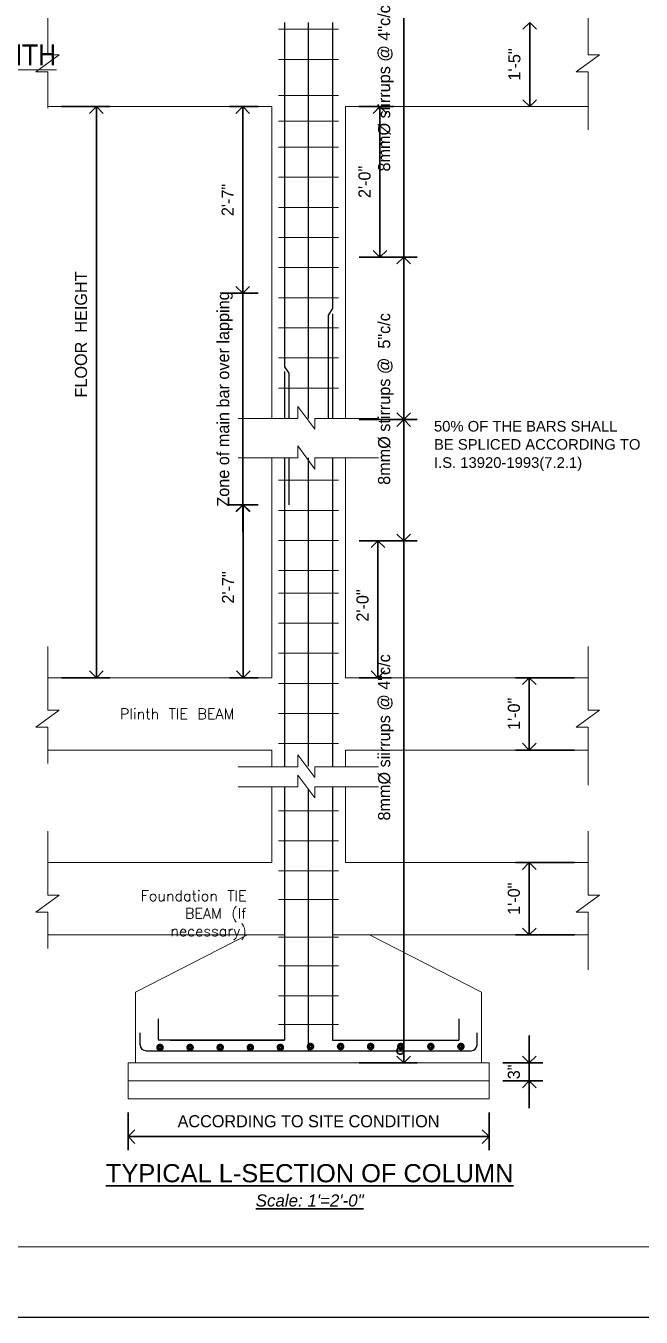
# Model space of a CAD drawing. Header units: inches. Extents: x 149715 to 156550, y -16726 to -14386.
# Drawn here: x 155652 to 156058, y -16634 to -15781 of the extents above; entities that cross this region are included whole.
import ezdxf

# ---------------------------------------------------------------- set-up
doc = ezdxf.new("R2010")
doc.units = ezdxf.units.IN
doc.header["$LTSCALE"] = 0.5
doc.header["$MEASUREMENT"] = 0
doc.header["$PDMODE"] = 66
doc.linetypes.add('HIDDEN', pattern=[0.375, 0.25, -0.125])
for name, color, linetype, lineweight in [('colfill', 21, 'Continuous', 0), ('DIM', 4, 'Continuous', 5), ('ELE1', 3, 'Continuous', 9), ('hatch', 9, 'Continuous', 5), ('STIRRUPS', 14, 'Continuous', 18), ('TEXT', 220, 'Continuous', 9), ('texts', 152, 'Continuous', 35), ('TRENCH', 1, 'Continuous', 35), ('wall', 1, 'Continuous', 40)]:
    doc.layers.add(name, color=color, linetype=linetype, lineweight=lineweight)
doc.layers.add('OUTLINE', color=116, linetype='Continuous')
doc.layers.add('REBARS', color=5, linetype='Continuous')
doc.styles.add('Capt 1', font='arial.ttf', dxfattribs={"height": 12})
doc.styles.add('Labels', font='arial.ttf', dxfattribs={"height": 8})
doc.styles.add('PRABIN', font='BKANT.TTF', dxfattribs={"height": 8})
doc.styles.add('S2', font='txt.shx', dxfattribs={"height": 3})
doc.styles.add('TAHOMA', font='tahoma.ttf', dxfattribs={"height": 9})
doc.styles.add('Text', font='GOTHIC.TTF', dxfattribs={"height": 6})
doc.styles.add('times new roman', font='times.ttf', dxfattribs={"height": 9})
doc.dimstyles.new('ARROW', dxfattribs={"dimscale": 96, "dimtxt": 9, "dimasz": 0.125, "dimexe": 0.078125, "dimexo": 0.09375, "dimgap": 0.03125, "dimtad": 1, "dimdec": 0, "dimzin": 3, "dimdsep": 46, "dimlunit": 4, "dimtxsty": 'TAHOMA', "dimcen": 0.09375, "dimclrd": 256, "dimclre": 256, "dimclrt": 256, "dimadec": 0, "dimazin": 0, "dimtfac": 1, "dimtdec": 0, "dimtmove": 0, "dimatfit": 3, "dimfxl": 1, "dimfrac": 2, "dimtolj": 1, "dimtzin": 0, "dimarcsym": 0})
doc.dimstyles.new("Copy of S-2'", dxfattribs={"dimscale": 96, "dimtxt": 9, "dimasz": 0.09375, "dimexe": 0.09375, "dimexo": 0.09375, "dimgap": 0.0625, "dimtad": 1, "dimdec": 0, "dimlfac": 0.25, "dimzin": 3, "dimdsep": 46, "dimlunit": 3, "dimtxsty": 'PRABIN', "dimblk": 'OPEN90', "dimcen": 0.09375, "dimdle": 0.09375, "dimclrd": 256, "dimclre": 34, "dimclrt": 256, "dimadec": 0, "dimazin": 1, "dimtfac": 1, "dimtdec": 0, "dimtix": 1, "dimtmove": 0, "dimatfit": 3, "dimldrblk": 'DOTSMALL', "dimfxl": 1, "dimtolj": 1, "dimtzin": 1, "dimarcsym": 0})
doc.dimstyles.new("gan2'", dxfattribs={"dimscale": 96, "dimtxt": 0.09375, "dimasz": 0.012, "dimexe": 0.09375, "dimexo": 0.15625, "dimgap": 0.03, "dimtad": 1, "dimdec": 1, "dimlfac": 0.25, "dimzin": 3, "dimdsep": 46, "dimlunit": 4, "dimtxsty": 'times new roman', "dimblk": 'gg', "dimcen": 0.09375, "dimdle": 0.09375, "dimse1": 1, "dimse2": 1, "dimclre": 34, "dimadec": 0, "dimazin": 0, "dimtfac": 1, "dimtdec": 1, "dimtix": 1, "dimtmove": 0, "dimatfit": 3, "dimfxl": 1, "dimfrac": 2, "dimtolj": 1, "dimtzin": 1, "dimarcsym": 0})

# ---------------------------------------------------------------- blocks, each defined once
blk = doc.blocks.new('_Open90')
at = {"color": 0, "linetype": 'ByBlock', "lineweight": -2}
for p, q in [((0, 0), (-1, 0)), ((-0.5, 0.5), (0, 0)), ((0, 0), (-0.5, -0.5))]:
    blk.add_line(p, q, dxfattribs=at)
blk = doc.blocks.new('*D412')
at = {"layer": 'Defpoints', "color": 0, "transparency": 16777216}
for p in [(98328.79, -11583.06), (98567.25, -11583.06), (98328.79, -11607.94)]:
    blk.add_point(p, dxfattribs=at)
at = {"layer": 'DIM', "color": 34, "lineweight": -2, "transparency": 16777216}
for p, q in [((98328.79, -11592.06), (98328.79, -11616.94)), ((98567.25, -11592.06), (98567.25, -11616.94))]:
    blk.add_line(p, q, dxfattribs=at)
at = {"layer": 'DIM', "lineweight": -2, "transparency": 16777216}
blk.add_line((98558.25, -11607.94), (98337.79, -11607.94), dxfattribs=at)
at = {"layer": 'DIM', "lineweight": -2, "transparency": 16777216, "xscale": 9, "yscale": 9, "zscale": 9, "rotation": 180}
blk.add_blockref('_Open90', (98328.79, -11607.94), dxfattribs=at)
at = {"layer": 'DIM', "lineweight": -2, "transparency": 16777216, "xscale": 9, "yscale": 9, "zscale": 9}
blk.add_blockref('_Open90', (98567.25, -11607.94), dxfattribs=at)
at = {"layer": 'DIM', "transparency": 16777216, "insert": (98448.02, -11597.82), "char_height": 8, "attachment_point": 5, "style": 'PRABIN'}
blk.add_mtext('\\A1;ACCORDING TO SITE CONDITION', dxfattribs=at)
blk = doc.blocks.new('_DOTSMALL')
at = {"color": 0, "linetype": 'ByBlock', "const_width": 0.5}
blk.add_lwpolyline([(-0.0625, 0, 1), (0.0625, 0, 1)], format="xyb", close=True, dxfattribs=at)
blk = doc.blocks.new('*D413')
at = {"layer": 'Defpoints', "color": 0, "ltscale": 0.1, "transparency": 16777216}
for p in [(98632.63, -11305.04), (98593.74, -11352.74), (98632.63, -11352.74)]:
    blk.add_point(p, dxfattribs=at)
at = {"layer": 'OUTLINE', "color": 34, "lineweight": -2, "ltscale": 0.1, "transparency": 16777216}
for p, q in [((98623.63, -11305.04), (98584.74, -11305.04)), ((98623.63, -11352.74), (98584.74, -11352.74))]:
    blk.add_line(p, q, dxfattribs=at)
at = {"layer": 'OUTLINE', "lineweight": -2, "ltscale": 0.1, "transparency": 16777216}
blk.add_line((98593.74, -11314.04), (98593.74, -11343.74), dxfattribs=at)
at = {"layer": 'OUTLINE', "lineweight": -2, "ltscale": 0.1, "transparency": 16777216, "xscale": 9, "yscale": 9, "zscale": 9}
for p, rotation in [((98593.74, -11305.04), 90), ((98593.74, -11352.74), 270)]:
    blk.add_blockref('_Open90', p, dxfattribs=dict(at, rotation=rotation))
at = {"layer": 'OUTLINE', "lineweight": 18, "ltscale": 0.1, "transparency": 16777216, "insert": (98583.64, -11328.89), "char_height": 8, "attachment_point": 5, "rotation": 90, "style": 'PRABIN'}
blk.add_mtext('\\A1;1\'-0"', dxfattribs=at)
blk = doc.blocks.new('*D414')
at = {"layer": 'Defpoints', "color": 0, "transparency": 16777216}
for p in [(98423.67, -11190.81), (98404.9, -11305.04), (98423.67, -11305.04)]:
    blk.add_point(p, dxfattribs=at)
at = {"layer": 'DIM', "color": 34, "lineweight": -2, "transparency": 16777216}
for p, q in [((98414.67, -11190.81), (98395.9, -11190.81)), ((98414.67, -11305.04), (98395.9, -11305.04))]:
    blk.add_line(p, q, dxfattribs=at)
at = {"layer": 'DIM', "lineweight": -2, "transparency": 16777216}
blk.add_line((98404.9, -11199.81), (98404.9, -11296.04), dxfattribs=at)
at = {"layer": 'DIM', "lineweight": -2, "transparency": 16777216, "xscale": 9, "yscale": 9, "zscale": 9}
for p, rotation in [((98404.9, -11190.81), 90), ((98404.9, -11305.04), 270)]:
    blk.add_blockref('_Open90', p, dxfattribs=dict(at, rotation=rotation))
at = {"layer": 'DIM', "transparency": 16777216, "insert": (98394.85, -11245.43), "char_height": 8, "attachment_point": 5, "rotation": 90, "style": 'PRABIN'}
blk.add_mtext('\\A1;2\'-7"', dxfattribs=at)
blk = doc.blocks.new('*D415')
at = {"layer": 'Defpoints', "color": 0, "transparency": 16777216}
for p in [(98423.67, -11051.28), (98404.61, -11190.81), (98423.67, -11190.81)]:
    blk.add_point(p, dxfattribs=at)
at = {"layer": 'DIM', "lineweight": -2, "transparency": 16777216}
for p, q in [((98404.61, -11042.28), (98404.61, -11033.28)), ((98404.61, -11051.28), (98404.61, -11190.81)), ((98404.61, -11199.81), (98404.61, -11208.81))]:
    blk.add_line(p, q, dxfattribs=at)
at = {"layer": 'DIM', "color": 34, "lineweight": -2, "transparency": 16777216}
for p, q in [((98414.67, -11051.28), (98395.61, -11051.28)), ((98414.67, -11190.81), (98395.61, -11190.81))]:
    blk.add_line(p, q, dxfattribs=at)
at = {"layer": 'DIM', "lineweight": -2, "transparency": 16777216, "xscale": 9, "yscale": 9, "zscale": 9}
for p, rotation in [((98404.61, -11051.28), 270), ((98404.61, -11190.81), 90)]:
    blk.add_blockref('_Open90', p, dxfattribs=dict(at, rotation=rotation))
at = {"layer": 'DIM', "transparency": 16777216, "insert": (98392.81, -11121.04), "char_height": 8, "attachment_point": 5, "rotation": 90, "style": 'PRABIN'}
blk.add_mtext('\\A1;Zone of main bar over lapping', dxfattribs=at)
blk = doc.blocks.new('*D416')
at = {"layer": 'Defpoints', "color": 0, "transparency": 16777216}
for p in [(98472.36, -11214.66), (98472.36, -11305.04), (98493.82, -11305.04)]:
    blk.add_point(p, dxfattribs=at)
at = {"layer": 'DIM', "color": 34, "lineweight": -2, "transparency": 16777216}
for p, q in [((98481.36, -11214.66), (98502.82, -11214.66)), ((98481.36, -11305.04), (98502.82, -11305.04))]:
    blk.add_line(p, q, dxfattribs=at)
at = {"layer": 'DIM', "lineweight": -2, "transparency": 16777216}
blk.add_line((98493.82, -11223.66), (98493.82, -11296.04), dxfattribs=at)
at = {"layer": 'DIM', "lineweight": -2, "transparency": 16777216, "xscale": 9, "yscale": 9, "zscale": 9}
for p, rotation in [((98493.82, -11214.66), 90), ((98493.82, -11305.04), 270)]:
    blk.add_blockref('_Open90', p, dxfattribs=dict(at, rotation=rotation))
at = {"layer": 'DIM', "transparency": 16777216, "insert": (98483.72, -11257.35), "char_height": 8, "attachment_point": 5, "rotation": 90, "style": 'PRABIN'}
blk.add_mtext('\\A1;2\'-0"', dxfattribs=at)
blk = doc.blocks.new('*D417')
at = {"layer": 'Defpoints', "color": 0, "transparency": 16777216}
for p in [(98472.36, -11027.43), (98510.86, -11027.43), (98472.36, -11214.66)]:
    blk.add_point(p, dxfattribs=at)
at = {"layer": 'DIM', "color": 34, "lineweight": -2, "transparency": 16777216}
for p, q in [((98481.36, -11027.43), (98519.86, -11027.43)), ((98481.36, -11214.66), (98519.86, -11214.66))]:
    blk.add_line(p, q, dxfattribs=at)
at = {"layer": 'DIM', "lineweight": -2, "transparency": 16777216}
blk.add_line((98510.86, -11205.66), (98510.86, -11036.43), dxfattribs=at)
at = {"layer": 'DIM', "lineweight": -2, "transparency": 16777216, "xscale": 9, "yscale": 9, "zscale": 9}
for p, rotation in [((98510.86, -11027.43), 90), ((98510.86, -11214.66), 270)]:
    blk.add_blockref('_Open90', p, dxfattribs=dict(at, rotation=rotation))
at = {"layer": 'DIM', "transparency": 16777216, "insert": (98499.13, -11121.04), "char_height": 8, "attachment_point": 5, "rotation": 90, "style": 'PRABIN'}
blk.add_mtext('\\A1;8mm%%C stirrups @  5"c/c', dxfattribs=at)
blk = doc.blocks.new('*D418')
at = {"layer": 'Defpoints', "color": 0, "transparency": 16777216}
for p in [(98423.67, -10928.07), (98404.61, -11051.28), (98423.67, -11051.28)]:
    blk.add_point(p, dxfattribs=at)
at = {"layer": 'DIM', "color": 34, "lineweight": -2, "transparency": 16777216}
for p, q in [((98414.67, -10928.07), (98395.61, -10928.07)), ((98414.67, -11051.28), (98395.61, -11051.28))]:
    blk.add_line(p, q, dxfattribs=at)
at = {"layer": 'DIM', "lineweight": -2, "transparency": 16777216}
blk.add_line((98404.61, -10937.07), (98404.61, -11042.28), dxfattribs=at)
at = {"layer": 'DIM', "lineweight": -2, "transparency": 16777216, "xscale": 9, "yscale": 9, "zscale": 9}
for p, rotation in [((98404.61, -10928.07), 90), ((98404.61, -11051.28), 270)]:
    blk.add_blockref('_Open90', p, dxfattribs=dict(at, rotation=rotation))
at = {"layer": 'DIM', "transparency": 16777216, "insert": (98394.57, -10989.67), "char_height": 8, "attachment_point": 5, "rotation": 90, "style": 'PRABIN'}
blk.add_mtext('\\A1;2\'-7"', dxfattribs=at)
blk = doc.blocks.new('*D419')
at = {"layer": 'Defpoints', "color": 0, "transparency": 16777216}
for p in [(98472.36, -10928.07), (98472.36, -11027.43), (98495.12, -11027.43)]:
    blk.add_point(p, dxfattribs=at)
at = {"layer": 'DIM', "color": 34, "lineweight": -2, "transparency": 16777216}
for p, q in [((98481.36, -10928.07), (98504.12, -10928.07)), ((98481.36, -11027.43), (98504.12, -11027.43))]:
    blk.add_line(p, q, dxfattribs=at)
at = {"layer": 'DIM', "lineweight": -2, "transparency": 16777216}
blk.add_line((98495.12, -10937.07), (98495.12, -11018.43), dxfattribs=at)
at = {"layer": 'DIM', "lineweight": -2, "transparency": 16777216, "xscale": 9, "yscale": 9, "zscale": 9}
for p, rotation in [((98495.12, -10928.07), 90), ((98495.12, -11027.43), 270)]:
    blk.add_blockref('_Open90', p, dxfattribs=dict(at, rotation=rotation))
at = {"layer": 'DIM', "transparency": 16777216, "insert": (98485.02, -10977.75), "char_height": 8, "attachment_point": 5, "rotation": 90, "style": 'PRABIN'}
blk.add_mtext('\\A1;2\'-0"', dxfattribs=at)
blk = doc.blocks.new('*D420')
at = {"layer": 'Defpoints', "color": 0, "transparency": 16777216}
for p in [(98275.84, -10928.07), (98275.84, -11305.04), (98307.89, -11305.04)]:
    blk.add_point(p, dxfattribs=at)
at = {"layer": 'DIM', "color": 34, "lineweight": -2, "transparency": 16777216}
for p, q in [((98284.84, -10928.07), (98316.89, -10928.07)), ((98284.84, -11305.04), (98316.89, -11305.04))]:
    blk.add_line(p, q, dxfattribs=at)
at = {"layer": 'DIM', "lineweight": -2, "transparency": 16777216}
blk.add_line((98307.89, -10937.07), (98307.89, -11296.04), dxfattribs=at)
at = {"layer": 'DIM', "lineweight": -2, "transparency": 16777216, "xscale": 9, "yscale": 9, "zscale": 9}
for p, rotation in [((98307.89, -10928.07), 90), ((98307.89, -11305.04), 270)]:
    blk.add_blockref('_Open90', p, dxfattribs=dict(at, rotation=rotation))
at = {"layer": 'DIM', "transparency": 16777216, "insert": (98297.78, -11078.46), "char_height": 8, "attachment_point": 5, "rotation": 90, "style": 'PRABIN'}
blk.add_mtext('\\A1;FLOOR  HEIGHT', dxfattribs=at)
blk = doc.blocks.new('*D421')
at = {"layer": 'Defpoints', "color": 0, "transparency": 16777216}
for p in [(98567.25, -11559.21), (98567.25, -11571.14), (98593.74, -11571.14)]:
    blk.add_point(p, dxfattribs=at)
at = {"layer": 'DIM', "lineweight": -2, "transparency": 16777216}
for p, q in [((98593.74, -11550.21), (98593.74, -11541.21)), ((98593.74, -11559.21), (98593.74, -11571.14)), ((98593.74, -11580.14), (98593.74, -11589.14))]:
    blk.add_line(p, q, dxfattribs=at)
at = {"layer": 'DIM', "color": 34, "lineweight": -2, "transparency": 16777216}
for p, q in [((98576.25, -11559.21), (98602.74, -11559.21)), ((98576.25, -11571.14), (98602.74, -11571.14))]:
    blk.add_line(p, q, dxfattribs=at)
at = {"layer": 'DIM', "lineweight": -2, "transparency": 16777216, "xscale": 9, "yscale": 9, "zscale": 9}
for p, rotation in [((98593.74, -11559.21), 270), ((98593.74, -11571.14), 90)]:
    blk.add_blockref('_Open90', p, dxfattribs=dict(at, rotation=rotation))
at = {"layer": 'DIM', "transparency": 16777216, "insert": (98583.64, -11565.18), "char_height": 8, "attachment_point": 5, "rotation": 90, "style": 'PRABIN'}
blk.add_mtext('\\A1;3"', dxfattribs=at)
blk = doc.blocks.new('*D422')
at = {"layer": 'Defpoints', "color": 0, "transparency": 16777216}
for p in [(98472.36, -11134.62), (98510.86, -11134.62), (98472.36, -11559.21)]:
    blk.add_point(p, dxfattribs=at)
at = {"layer": 'DIM', "color": 34, "lineweight": -2, "transparency": 16777216}
for p, q in [((98481.36, -11134.62), (98519.86, -11134.62)), ((98481.36, -11559.21), (98519.86, -11559.21))]:
    blk.add_line(p, q, dxfattribs=at)
at = {"layer": 'DIM', "lineweight": -2, "transparency": 16777216}
blk.add_line((98510.86, -11550.21), (98510.86, -11143.62), dxfattribs=at)
at = {"layer": 'DIM', "lineweight": -2, "transparency": 16777216, "xscale": 9, "yscale": 9, "zscale": 9}
for p, rotation in [((98510.86, -11134.62), 90), ((98510.86, -11559.21), 270)]:
    blk.add_blockref('_Open90', p, dxfattribs=dict(at, rotation=rotation))
at = {"layer": 'DIM', "transparency": 16777216, "insert": (98499.13, -11344.42), "char_height": 8, "attachment_point": 5, "rotation": 90, "style": 'PRABIN'}
blk.add_mtext('\\A1;8mm%%C siirrups @ 4"c/c', dxfattribs=at)
blk = doc.blocks.new('*D423')
at = {"layer": 'Defpoints', "color": 0, "ltscale": 0.1, "transparency": 16777216}
for p in [(98632.63, -11427.07), (98593.74, -11474.76), (98632.63, -11474.76)]:
    blk.add_point(p, dxfattribs=at)
at = {"layer": 'OUTLINE', "color": 34, "lineweight": -2, "ltscale": 0.1, "transparency": 16777216}
for p, q in [((98623.63, -11427.07), (98584.74, -11427.07)), ((98623.63, -11474.76), (98584.74, -11474.76))]:
    blk.add_line(p, q, dxfattribs=at)
at = {"layer": 'OUTLINE', "lineweight": -2, "ltscale": 0.1, "transparency": 16777216}
blk.add_line((98593.74, -11436.07), (98593.74, -11465.76), dxfattribs=at)
at = {"layer": 'OUTLINE', "lineweight": -2, "ltscale": 0.1, "transparency": 16777216, "xscale": 9, "yscale": 9, "zscale": 9}
for p, rotation in [((98593.74, -11427.07), 90), ((98593.74, -11474.76), 270)]:
    blk.add_blockref('_Open90', p, dxfattribs=dict(at, rotation=rotation))
at = {"layer": 'OUTLINE', "lineweight": 18, "ltscale": 0.1, "transparency": 16777216, "insert": (98583.64, -11450.91), "char_height": 8, "attachment_point": 5, "rotation": 90, "style": 'PRABIN'}
blk.add_mtext('\\A1;1\'-0"', dxfattribs=at)
blk = doc.blocks.new('*D424')
at = {"layer": 'Defpoints', "color": 0, "ltscale": 0.5, "transparency": 16777216}
for p in [(98594.06, -10872.43), (98594.06, -10872.43), (98594.06, -10928.07)]:
    blk.add_point(p, dxfattribs=at)
at = {"layer": 'DIM', "lineweight": -2, "ltscale": 0.5, "transparency": 16777216}
blk.add_line((98594.06, -10919.07), (98594.06, -10881.43), dxfattribs=at)
at = {"layer": 'DIM', "lineweight": -2, "ltscale": 0.5, "transparency": 16777216, "xscale": 9, "yscale": 9, "zscale": 9}
for p, rotation in [((98594.06, -10872.43), 90), ((98594.06, -10928.07), 270)]:
    blk.add_blockref('_Open90', p, dxfattribs=dict(at, rotation=rotation))
at = {"layer": 'DIM', "ltscale": 0.5, "transparency": 16777216, "insert": (98583.99, -10900.25), "char_height": 8, "attachment_point": 5, "rotation": 90, "style": 'PRABIN'}
blk.add_mtext('\\A1;1\'-5"', dxfattribs=at)
blk = doc.blocks.new('*D438')
at = {"layer": 'Defpoints', "color": 0, "transparency": 16777216}
for p in [(98472.36, -10701.21), (98510.86, -10701.21), (98472.36, -11134.62)]:
    blk.add_point(p, dxfattribs=at)
at = {"layer": 'DIM', "color": 34, "lineweight": -2, "transparency": 16777216}
for p, q in [((98481.36, -10701.21), (98519.86, -10701.21)), ((98481.36, -11134.62), (98519.86, -11134.62))]:
    blk.add_line(p, q, dxfattribs=at)
at = {"layer": 'DIM', "lineweight": -2, "transparency": 16777216}
blk.add_line((98510.86, -11125.62), (98510.86, -10710.21), dxfattribs=at)
at = {"layer": 'DIM', "lineweight": -2, "transparency": 16777216, "xscale": 9, "yscale": 9, "zscale": 9}
for p, rotation in [((98510.86, -10701.21), 90), ((98510.86, -11134.62), 270)]:
    blk.add_blockref('_Open90', p, dxfattribs=dict(at, rotation=rotation))
at = {"layer": 'DIM', "transparency": 16777216, "insert": (98499.13, -10916.01), "char_height": 8, "attachment_point": 5, "rotation": 90, "style": 'PRABIN'}
blk.add_mtext('\\A1;8mm%%C siirrups @ 4"c/c', dxfattribs=at)
blk = doc.blocks.new('gg')
at = {"layer": 'DIM'}
for p, q in [((-4.24, -4.24), (4.24, 4.24)), ((0, 6), (0, -6))]:
    blk.add_line(p, q, dxfattribs=at)
blk = doc.blocks.new('*D68')
at = {"layer": 'Defpoints', "color": 0, "lineweight": -3, "transparency": 16777216}
for p in [(78090.58, 75599.17), (78090.58, 75527), (78128.79, 75527)]:
    blk.add_point(p, dxfattribs=at)
at = {"layer": 'DIM', "color": 0, "lineweight": -2, "transparency": 16777216}
for p, q in [((78128.79, 75600.32), (78128.79, 75601.47)), ((78128.79, 75599.17), (78128.79, 75527)), ((78128.79, 75525.85), (78128.79, 75524.7))]:
    blk.add_line(p, q, dxfattribs=at)
at = {"layer": 'DIM', "color": 0, "lineweight": -2, "transparency": 16777216, "xscale": 1.152, "yscale": 1.152, "zscale": 1.152}
for p, rotation in [((78128.79, 75599.17), 270), ((78128.79, 75527), 90)]:
    blk.add_blockref('gg', p, dxfattribs=dict(at, rotation=rotation))
at = {"layer": 'DIM', "color": 0, "transparency": 16777216, "insert": (78119.87, 75563.08), "char_height": 9, "attachment_point": 5, "rotation": 90, "style": 'times new roman'}
blk.add_mtext('\\A1;>Hc/4(2\'-2")', dxfattribs=at)
blk = doc.blocks.new('*D69')
at = {"layer": 'Defpoints', "color": 0, "lineweight": -3, "transparency": 16777216}
for p in [(78053.04, 75275.33), (78128.73, 75275.33), (78090.58, 75203.17)]:
    blk.add_point(p, dxfattribs=at)
at = {"layer": 'DIM', "color": 0, "lineweight": -2, "transparency": 16777216}
for p, q in [((78128.73, 75276.48), (78128.73, 75277.64)), ((78128.73, 75203.17), (78128.73, 75275.33)), ((78128.73, 75202.01), (78128.73, 75200.86))]:
    blk.add_line(p, q, dxfattribs=at)
at = {"layer": 'DIM', "color": 0, "lineweight": -2, "transparency": 16777216, "xscale": 1.152, "yscale": 1.152, "zscale": 1.152}
for p, rotation in [((78128.73, 75275.33), 270), ((78128.73, 75203.17), 90)]:
    blk.add_blockref('gg', p, dxfattribs=dict(at, rotation=rotation))
at = {"layer": 'DIM', "color": 0, "transparency": 16777216, "insert": (78119.82, 75239.25), "char_height": 9, "attachment_point": 5, "rotation": 90, "style": 'times new roman'}
blk.add_mtext('\\A1;>Hc/4(2\'-2")', dxfattribs=at)
blk = doc.blocks.new('*D70')
at = {"layer": 'Defpoints', "color": 0, "lineweight": -3, "transparency": 16777216}
for p in [(78128.79, 75527), (78128.79, 75527), (78053.04, 75275.33)]:
    blk.add_point(p, dxfattribs=at)
at = {"layer": 'DIM', "color": 0, "lineweight": -2, "transparency": 16777216}
blk.add_line((78128.79, 75276.48), (78128.79, 75525.85), dxfattribs=at)
at = {"layer": 'DIM', "color": 0, "lineweight": -2, "transparency": 16777216, "xscale": 1.152, "yscale": 1.152, "zscale": 1.152}
for p, rotation in [((78128.79, 75527), 90), ((78128.79, 75275.33), 270)]:
    blk.add_blockref('gg', p, dxfattribs=dict(at, rotation=rotation))
at = {"layer": 'DIM', "color": 0, "transparency": 16777216, "insert": (78119.87, 75401.17), "char_height": 9, "attachment_point": 5, "rotation": 90, "style": 'times new roman'}
blk.add_mtext('\\A1;<Hc/2(4\'-4")', dxfattribs=at)
blk = doc.blocks.new('*D71')
at = {"layer": 'Defpoints', "color": 0, "lineweight": -3, "transparency": 16777216}
for p in [(78156.98, 75527), (78156.98, 75527), (78081.24, 75275.33)]:
    blk.add_point(p, dxfattribs=at)
at = {"layer": 'DIM', "color": 0, "lineweight": -2, "transparency": 16777216}
for p, q in [((78156.73, 75527), (78156.9, 75527)), ((78156.98, 75275.46), (78156.98, 75526.88)), ((78081.49, 75275.33), (78157.06, 75275.33))]:
    blk.add_line(p, q, dxfattribs=at)
at = {"layer": 'DIM', "color": 0, "lineweight": -3, "transparency": 16777216}
for points in [[(78156.96, 75526.88), (78157, 75526.88), (78156.98, 75527)], [(78156.96, 75275.46), (78157, 75275.46), (78156.98, 75275.33)]]:
    blk.add_solid(points, dxfattribs=at)
at = {"layer": 'DIM', "color": 7, "transparency": 16777216, "insert": (78150.94, 75401.17), "char_height": 9, "attachment_point": 5, "rotation": 90, "style": 'TAHOMA'}
blk.add_mtext('\\A1;zone for splicing of column bars', dxfattribs=at)
blk = doc.blocks.new('FGDF')
at = {"layer": 'DIM'}
for p, q in [((98394.73, -10928.07), (98423.67, -10928.07)), ((98328.79, -11583.06), (98328.79, -11559.21)), ((98470.37, -11583.06), (98425.66, -11583.06))]:
    blk.add_line(p, q, dxfattribs=at)
at = {"layer": 'hatch'}
blk.add_line((98508.55, -11551.27), (98517.57, -11551.27), dxfattribs=at)
at = {"layer": 'hatch', "const_width": 2.25}
for points in [[(98348.55, -11549.06, 1), (98351.3, -11549.06, 1)], [(98368.43, -11549.06, 1), (98371.17, -11549.06, 1)], [(98388.3, -11549.06, 1), (98391.04, -11549.06, 1)], [(98408.17, -11549.06, 1), (98410.91, -11549.06, 1)], [(98428.04, -11549.06, 1), (98430.79, -11549.06, 1)], [(98447.91, -11548.44, 1), (98450.66, -11548.44, 1)], [(98467.79, -11548.44, 1), (98470.53, -11548.44, 1)], [(98487.66, -11548.44, 1), (98490.4, -11548.44, 1)], [(98507.53, -11548.44, 1), (98510.27, -11548.44, 1)], [(98527.4, -11548.44, 1), (98530.15, -11548.44, 1)], [(98547.27, -11548.44, 1), (98550.02, -11548.44, 1)]]:
    blk.add_lwpolyline(points, format="xyb", close=True, dxfattribs=at)
at = {"layer": 'OUTLINE', "lineweight": 18, "ltscale": 0.1}
for p, q in [((98275.84, -10928.07), (98394.73, -10928.07)), ((98423.67, -10928.07), (98423.67, -11133.82)), ((98472.36, -10928.07), (98632.63, -10928.07)), ((98472.36, -10928.07), (98472.36, -11133.82)), ((98632.63, -10928.07), (98475.34, -10928.07)), ((98423.67, -11159.85), (98423.67, -11305.04)), ((98472.36, -11159.85), (98472.36, -11305.04)), ((98423.67, -11276.87), (98423.67, -11305.04)), ((98472.36, -11276.87), (98472.36, -11305.04)), ((98275.84, -11305.04), (98423.67, -11305.04)), ((98472.36, -11305.04), (98632.63, -11305.04)), ((98275.84, -11352.74), (98423.67, -11352.74)), ((98423.67, -11352.74), (98423.67, -11363.74)), ((98423.67, -11352.74), (98423.67, -11363.74)), ((98472.36, -11352.74), (98472.36, -11363.74)), ((98472.36, -11352.74), (98632.63, -11352.74)), ((98472.36, -11352.74), (98472.36, -11363.74)), ((98423.67, -11377.11), (98423.67, -11427.07)), ((98472.36, -11377.12), (98472.36, -11427.07)), ((98275.84, -11427.07), (98423.67, -11427.07)), ((98472.36, -11427.07), (98632.63, -11427.07)), ((98275.84, -11474.76), (98423.67, -11474.76)), ((98407.78, -11474.76), (98333.75, -11512.52)), ((98432.12, -11474.76), (98407.78, -11474.76)), ((98463.91, -11474.76), (98488.26, -11474.76)), ((98472.36, -11474.76), (98632.63, -11474.76)), ((98562.28, -11512.52), (98488.26, -11474.76)), ((98333.75, -11559.21), (98333.75, -11512.52)), ((98562.28, -11559.21), (98562.28, -11512.52)), ((98328.79, -11559.21), (98567.25, -11559.21)), ((98567.25, -11583.06), (98567.25, -11559.21)), ((98328.79, -11571.14), (98567.25, -11571.14)), ((98328.79, -11583.06), (98567.25, -11583.06))]:
    blk.add_line(p, q, dxfattribs=at)
for points in [[(98275.84, -10929.12), (98275.84, -10905.05), (98268, -10905.05), (98283.41, -10893.84), (98275.84, -10893.84), (98275.84, -10851.72)], [(98632.63, -10943.29), (98632.63, -10905.05), (98624.79, -10905.05), (98640.2, -10893.84), (98632.63, -10893.84), (98632.63, -10851.72)], [(98401.51, -11133.82), (98440.98, -11133.82), (98440.98, -11125.98), (98452.2, -11141.06), (98452.2, -11133.82), (98494.31, -11133.82)], [(98401.51, -11159.85), (98440.98, -11159.85), (98440.98, -11152.01), (98452.2, -11167.42), (98452.2, -11159.85), (98494.31, -11159.85)], [(98275.84, -11361.74), (98275.84, -11337.67), (98268, -11337.67), (98283.41, -11326.45), (98275.84, -11326.45), (98275.84, -11284.33)], [(98632.63, -11375.91), (98632.63, -11337.67), (98624.79, -11337.67), (98640.2, -11326.45), (98632.63, -11326.45), (98632.63, -11284.33)], [(98401.51, -11363.74), (98440.98, -11363.74), (98440.98, -11355.9), (98452.2, -11370.98), (98452.2, -11363.74), (98494.31, -11363.74)], [(98401.51, -11377.11), (98440.98, -11377.11), (98440.98, -11369.28), (98452.2, -11384.35), (98452.2, -11377.12), (98494.31, -11377.12)], [(98275.84, -11483.76), (98275.84, -11459.69), (98268, -11459.69), (98283.41, -11448.47), (98275.84, -11448.47), (98275.84, -11406.36)], [(98632.63, -11497.93), (98632.63, -11459.69), (98624.79, -11459.69), (98640.2, -11448.47), (98632.63, -11448.47), (98632.63, -11406.36)]]:
    blk.add_lwpolyline(points, dxfattribs=at)
at = {"layer": 'REBARS'}
for p, q in [((98432.12, -10872.43), (98432.12, -11099.81)), ((98447.99, -11133.82), (98447.99, -10872.43)), ((98463.91, -10872.43), (98463.91, -11061.38)), ((98463.91, -11061.38), (98460.98, -11065.64)), ((98460.98, -11065.64), (98460.98, -11133.82)), ((98463.91, -11064.89), (98463.91, -11133.82)), ((98432.12, -11099.81), (98435.06, -11104.08)), ((98432.12, -11102.9), (98432.12, -11133.82)), ((98435.06, -11104.08), (98435.06, -11133.82)), ((98432.12, -11159.85), (98432.12, -11305.04)), ((98435.06, -11159.85), (98435.06, -11190.81)), ((98447.99, -11305.04), (98447.99, -11159.85)), ((98463.91, -11159.85), (98463.91, -11305.04)), ((98432.12, -11305.04), (98432.12, -11363.46)), ((98447.99, -11363.46), (98447.99, -11305.04)), ((98463.91, -11305.04), (98463.91, -11363.46)), ((98432.12, -11377.11), (98432.12, -11474.76)), ((98447.99, -11474.76), (98447.99, -11378.7)), ((98463.91, -11377.12), (98463.91, -11474.76)), ((98432.12, -11474.76), (98432.12, -11544.22)), ((98447.99, -11551.27), (98447.99, -11474.76)), ((98463.91, -11474.76), (98463.91, -11544.22)), ((98348.66, -11530.14), (98348.66, -11544.22)), ((98547.38, -11530.14), (98547.38, -11544.22)), ((98336.73, -11547.29), (98336.73, -11539.34)), ((98559.3, -11547.29), (98559.3, -11539.34)), ((98432.12, -11544.22), (98348.66, -11544.22)), ((98356.61, -11544.22), (98432.12, -11544.22)), ((98463.91, -11544.22), (98547.38, -11544.22)), ((98340.71, -11551.27), (98555.33, -11551.27))]:
    blk.add_line(p, q, dxfattribs=at)
for centre, start, end in [((98340.71, -11547.29), 180, 270), ((98555.33, -11547.29), 270, 0)]:
    blk.add_arc(centre, 3.97, start, end, dxfattribs=at)
at = {"layer": 'STIRRUPS', "ltscale": 0.1}
for p, q in [((98428.09, -10877.02), (98467.89, -10877.02)), ((98428.09, -10877.02), (98467.89, -10877.02)), ((98428.09, -10896.89), (98467.89, -10896.89)), ((98428.09, -10920.74), (98467.89, -10920.74)), ((98428.09, -10937.68), (98467.89, -10937.68)), ((98428.09, -10954.81), (98467.89, -10954.81)), ((98428.09, -10974.68), (98467.89, -10974.68)), ((98428.09, -10994.56), (98467.89, -10994.56)), ((98428.09, -11014.43), (98467.89, -11014.43)), ((98428.09, -11034.3), (98467.89, -11034.3)), ((98428.09, -11034.3), (98467.89, -11034.3)), ((98428.09, -11054.17), (98467.89, -11054.17)), ((98428.09, -11074.04), (98467.89, -11074.04)), ((98428.09, -11093.92), (98467.89, -11093.92)), ((98428.09, -11113.79), (98467.89, -11113.79)), ((98428.09, -11174.67), (98467.89, -11174.67)), ((98428.09, -11194.54), (98467.89, -11194.54)), ((98428.09, -11214.41), (98467.89, -11214.41)), ((98428.09, -11234.28), (98467.89, -11234.28)), ((98428.09, -11249.15), (98467.89, -11249.15)), ((98428.09, -11249.15), (98467.89, -11249.15)), ((98428.09, -11269.03), (98467.89, -11269.03)), ((98428.09, -11288.9), (98467.89, -11288.9)), ((98428.09, -11308.77), (98467.89, -11308.77)), ((98428.09, -11308.77), (98467.89, -11308.77)), ((98428.09, -11328.64), (98467.89, -11328.64)), ((98428.09, -11348.51), (98467.89, -11348.51)), ((98428.09, -11392.79), (98467.89, -11392.79)), ((98428.09, -11412.66), (98467.89, -11412.66)), ((98428.09, -11432.53), (98467.89, -11432.53)), ((98428.09, -11451.41), (98467.89, -11451.41)), ((98428.09, -11476.25), (98467.89, -11476.25)), ((98428.09, -11495.13), (98467.89, -11495.13)), ((98428.09, -11515), (98467.89, -11515)), ((98428.09, -11533.88), (98467.89, -11533.88))]:
    blk.add_line(p, q, dxfattribs=at)
at = {"layer": 'hatch', "xscale": 8.942399999999907, "yscale": 8.942399999999907, "zscale": 8.94239999999852, "rotation": 270}
blk.add_blockref('_DOTSMALL', (98508.63, -11551.27), dxfattribs=at)
at = {"layer": 'DIM', "char_height": 6.9552, "style": 'S2'}
for s, insert, width, attachment_point in [('Plinth TIE BEAM', (98323.49, -11325.42), 136.4032, 1), ('Foundation TIE BEAM (If necessary)', (98407.16, -11445.49), 105.3216, 3)]:
    blk.add_mtext(s, dxfattribs=dict(at, insert=insert, width=width, attachment_point=attachment_point))
at = {"layer": 'texts', "color": 254, "ltscale": 0.1, "style": 'Labels'}
for s, p in [('50% OF THE BARS SHALL ', (98530.85, -11142.53)), ('BE SPLICED ACCORDING TO', (98530.85, -11154.51)), ('I.S. 13920-1993(7.2.1)', (98530.85, -11166.49))]:
    blk.add_text(s, height=7, dxfattribs=at).set_placement(p)
at = {"layer": 'texts', "ltscale": 0.1, "insert": (98448.77, -11640.12), "char_height": 12, "width": 399.2872, "attachment_point": 5, "style": 'Capt 1'}
blk.add_mtext('{\\LTYPICAL L-SECTION OF COLUMN\\P\\fArial|b0|i1|c0|p34;\\H0.66667x;Scale: 1\'=2\'-0"}', dxfattribs=at)
at = {"layer": 'DIM'}
for base, p1, p2, text, picture, middle in [((98510.86, -10701.21), (98472.36, -11134.62), (98472.36, -10701.21), '8mm%%C siirrups @ 4"c/c', '*D438', (98510.86, -10916.01)), ((98307.89, -11305.04), (98275.84, -10928.07), (98275.84, -11305.04), 'FLOOR  HEIGHT', '*D420', (98307.89, -11078.46)), ((98510.86, -11134.62), (98472.36, -11559.21), (98472.36, -11134.62), '8mm%%C siirrups @ 4"c/c', '*D422', (98510.86, -11344.42)), ((98404.9, -11305.04), (98423.67, -11190.81), (98423.67, -11305.04), '2\'-7"', '*D414', (98404.9, -11245.43)), ((98493.82, -11305.04), (98472.36, -11214.66), (98472.36, -11305.04), '2\'-0"', '*D416', (98493.82, -11257.35))]:
    dim = blk.add_linear_dim(base=base, p1=p1, p2=p2, angle=90, text=text, dimstyle="Copy of S-2'", dxfattribs=at)
    dim.commit()
    dim.dimension.update_dxf_attribs({"geometry": picture, "text_midpoint": middle, "dimtype": 128})
at = {"layer": 'DIM', "ltscale": 0.5}
dim = blk.add_linear_dim(base=(98594.06, -10872.43), p1=(98594.06, -10928.07), p2=(98594.06, -10872.43), angle=90, text='1\'-5"', dimstyle="Copy of S-2'", dxfattribs=at)
dim.commit()
dim.dimension.update_dxf_attribs({"geometry": '*D424', "text_midpoint": (98583.99, -10900.25)})
at = {"layer": 'DIM'}
for base, p1, p2, text, picture, middle in [((98404.61, -11051.28), (98423.67, -10928.07), (98423.67, -11051.28), '2\'-7"', '*D418', (98394.57, -10989.67)), ((98495.12, -11027.43), (98472.36, -10928.07), (98472.36, -11027.43), '2\'-0"', '*D419', (98485.02, -10977.75)), ((98404.61, -11190.81), (98423.67, -11051.28), (98423.67, -11190.81), 'Zone of main bar over lapping', '*D415', (98392.81, -11121.04))]:
    dim = blk.add_linear_dim(base=base, p1=p1, p2=p2, angle=90, text=text, dimstyle="Copy of S-2'", dxfattribs=at)
    dim.commit()
    dim.dimension.update_dxf_attribs({"geometry": picture, "text_midpoint": middle})
for base, p1, p2, text, picture, middle in [((98510.86, -11027.43), (98472.36, -11214.66), (98472.36, -11027.43), '8mm%%C stirrups @  5"c/c', '*D417', (98499.13, -11121.04)), ((98593.74, -11571.14), (98567.25, -11559.21), (98567.25, -11571.14), '3"', '*D421', (98583.64, -11565.18))]:
    dim = blk.add_linear_dim(base=base, p1=p1, p2=p2, angle=90, text=text, dimstyle="Copy of S-2'", override={"dimtmove": 1}, dxfattribs=at)
    dim.commit()
    dim.dimension.update_dxf_attribs({"geometry": picture, "text_midpoint": middle})
dim = blk.add_linear_dim(base=(98328.79, -11607.94), p1=(98567.25, -11583.06), p2=(98328.79, -11583.06), text='ACCORDING TO SITE CONDITION', dimstyle="Copy of S-2'", dxfattribs=at)
dim.commit()
dim.dimension.update_dxf_attribs({"geometry": '*D412', "text_midpoint": (98448.02, -11597.82)})
at = {"layer": 'OUTLINE', "lineweight": 18, "ltscale": 0.1}
for base, p1, p2, picture, middle in [((98593.74, -11352.74), (98632.63, -11305.04), (98632.63, -11352.74), '*D413', (98583.64, -11328.89)), ((98593.74, -11474.76), (98632.63, -11427.07), (98632.63, -11474.76), '*D423', (98583.64, -11450.91))]:
    dim = blk.add_linear_dim(base=base, p1=p1, p2=p2, angle=90, text='1\'-0"', dimstyle="Copy of S-2'", dxfattribs=at)
    dim.commit()
    dim.dimension.update_dxf_attribs({"geometry": picture, "text_midpoint": middle})
blk = doc.blocks.new('EWTDF')
at = {"layer": 'colfill'}
for p, q in [((78061.92, 75511.66), (78063.42, 75511.66)), ((78059.46, 75392.57), (78057.96, 75392.57))]:
    blk.add_line(p, q, dxfattribs=at)
at = {"layer": 'DIM'}
for p, q in [((77997.87, 75699.78), (78011.55, 75693.1)), ((78063.12, 75594.06), (78076.8, 75587.37)), ((78135.7, 75527), (78077.35, 75527)), ((77984.9, 75350.21), (77952.72, 75306.18)), ((77952.72, 75306.18), (77990.08, 75317.74)), ((78053.04, 75275.33), (78175.01, 75275.33))]:
    blk.add_line(p, q, dxfattribs=at)
at = {"layer": 'DIM', "linetype": 'HIDDEN'}
blk.add_line((78033.54, 75696.34), (77978.67, 75696.34), dxfattribs=at)
at = {"layer": 'DIM'}
blk.add_lwpolyline([(78004.91, 75704.18), (78004.91, 75602.62, 0.414214), (78016.91, 75590.62), (78070.17, 75590.62)], format="xyb", dxfattribs=at)
blk.add_ellipse((78041.83, 75351.48), major_axis=(-1.88, 84), ratio=0.677645, start_param=1.968998, end_param=7.853982, dxfattribs=at)
at = {"layer": 'hatch', "linetype": 'Continuous'}
for points in [[(78010.5, 75751.14), (78038.65, 75751.14), (78041.65, 75742.9), (78047.65, 75759.38), (78050.65, 75751.14), (78083.16, 75751.14)], [(78194.22, 75582.29), (78194.22, 75616.19), (78202.47, 75619.19), (78185.98, 75625.19), (78194.22, 75628.19), (78194.22, 75667.43)], [(78194.22, 75138.29), (78194.22, 75176.19), (78202.47, 75179.19), (78185.98, 75185.19), (78194.22, 75188.19), (78194.22, 75211.15)], [(78010.5, 75065.32), (78038.65, 75065.32), (78041.65, 75057.07), (78047.65, 75073.56), (78050.65, 75065.32), (78083.16, 75065.32)]]:
    blk.add_lwpolyline(points, dxfattribs=at)
at = {"layer": 'STIRRUPS', "const_width": 1}
for points in [[(78066.92, 75739.22), (78024.92, 75739.22)], [(78066.92, 75723.22), (78024.92, 75723.22)], [(78066.92, 75707.22), (78024.92, 75707.22)], [(78066.92, 75691.22), (78024.92, 75691.22)], [(78066.92, 75675.22), (78024.92, 75675.22)], [(78066.92, 75659.22), (78024.92, 75659.22)], [(78070.17, 75648.17), (78070.17, 75602.12)], [(78086.17, 75648.17), (78086.17, 75602.12)], [(78102.17, 75648.17), (78102.17, 75602.12)], [(78118.17, 75648.17), (78118.17, 75602.12)], [(78134.17, 75648.17), (78134.17, 75602.12)], [(78150.17, 75648.17), (78150.17, 75602.12)], [(78166.17, 75648.17), (78166.17, 75602.12)], [(78182.17, 75648.17), (78182.17, 75602.12)], [(78066.92, 75643.22), (78024.92, 75643.22)], [(78066.92, 75627.22), (78024.92, 75627.22)], [(78066.92, 75611.22), (78024.92, 75611.22)], [(78066.92, 75611.22), (78024.92, 75611.22)], [(78066.92, 75595.22), (78024.92, 75595.22)], [(78066.92, 75579.22), (78024.92, 75579.22)], [(78066.92, 75563.22), (78024.92, 75563.22)], [(78066.92, 75547.22), (78024.92, 75547.22)], [(78066.92, 75531.22), (78024.92, 75531.22)], [(78066.92, 75515.22), (78024.92, 75515.22)], [(78066.92, 75491.22), (78024.92, 75491.22)], [(78066.92, 75467.22), (78024.92, 75467.22)], [(78066.92, 75443.22), (78024.92, 75443.22)], [(78066.92, 75419.22), (78024.92, 75419.22)], [(78066.92, 75395.22), (78024.92, 75395.22)], [(78066.92, 75371.22), (78024.92, 75371.22)], [(78066.92, 75347.22), (78024.92, 75347.22)], [(78066.92, 75323.22), (78024.92, 75323.22)], [(78066.92, 75291.22), (78024.92, 75291.22)], [(78066.92, 75275.22), (78024.92, 75275.22)], [(78066.92, 75259.22), (78024.92, 75259.22)], [(78066.92, 75243.22), (78024.92, 75243.22)], [(78066.92, 75227.22), (78024.92, 75227.22)], [(78066.92, 75211.22), (78024.92, 75211.22)], [(78070.17, 75200.17), (78070.17, 75158.12)], [(78086.17, 75200.17), (78086.17, 75158.12)], [(78102.17, 75200.17), (78102.17, 75158.12)], [(78118.17, 75200.17), (78118.17, 75158.12)], [(78134.17, 75200.17), (78134.17, 75158.12)], [(78150.17, 75200.17), (78150.17, 75158.12)], [(78166.17, 75200.17), (78166.17, 75158.12)], [(78066.92, 75195.22), (78024.92, 75195.22)], [(78066.92, 75179.22), (78024.92, 75179.22)], [(78066.92, 75163.22), (78024.92, 75163.22)], [(78066.92, 75147.22), (78024.92, 75147.22)], [(78066.92, 75131.22), (78024.92, 75131.22)], [(78066.92, 75115.22), (78024.92, 75115.22)], [(78066.92, 75099.22), (78024.92, 75099.22)], [(78066.92, 75083.22), (78024.92, 75083.22)]]:
    blk.add_lwpolyline(points, dxfattribs=at)
at = {"layer": 'TRENCH'}
for p, q in [((78021.17, 75751.14), (78021.17, 75065.32)), ((78061.17, 75751.14), (78064.17, 75751.14)), ((78070.17, 75751.14), (78070.17, 75651.17)), ((78070.17, 75651.17), (78194.22, 75651.17)), ((78194.22, 75651.17), (78073.17, 75651.17)), ((78070.17, 75599.17), (78070.17, 75203.17)), ((78070.17, 75599.17), (78194.22, 75599.17)), ((78194.22, 75599.17), (78073.17, 75599.17)), ((78070.17, 75222.11), (78194.22, 75222.11)), ((78070.17, 75203.17), (78194.22, 75203.17)), ((78070.17, 75155.17), (78194.22, 75155.17)), ((78070.17, 75155.17), (78070.17, 75065.32)), ((78070.17, 75155.17), (78194.22, 75155.17)), ((78194.22, 75155.17), (78073.17, 75155.17))]:
    blk.add_line(p, q, dxfattribs=at)
at = {"layer": 'wall', "color": 3, "lineweight": 0}
for p, q in [((78032.79, 75610.66), (78032.79, 75696.34)), ((78034.29, 75696.34), (78032.79, 75696.34)), ((78034.29, 75610.66), (78034.29, 75696.34)), ((78037.32, 75639.86), (78037.32, 75614.77)), ((78038.82, 75639.86), (78038.82, 75614.77)), ((78194.22, 75646.61), (78044.07, 75646.61)), ((78194.22, 75645.11), (78044.07, 75645.11)), ((78044.07, 75609.52), (78077.2, 75609.52)), ((78044.07, 75608.02), (78077.2, 75608.02)), ((78077.2, 75609.52), (78077.2, 75608.02)), ((78194.22, 75605.41), (78039.09, 75605.41)), ((78194.22, 75603.91), (78039.09, 75603.91)), ((78029.42, 75399.41), (78027.92, 75399.41)), ((78032.79, 75166.66), (78032.79, 75252.34)), ((78034.29, 75252.34), (78032.79, 75252.34)), ((78034.29, 75166.66), (78034.29, 75252.34)), ((78194.22, 75198.61), (78044.07, 75198.61)), ((78194.22, 75197.11), (78044.07, 75197.11)), ((78037.32, 75191.86), (78037.32, 75171.99)), ((78038.82, 75191.86), (78038.82, 75171.99)), ((78044.07, 75166.74), (78077.2, 75166.74)), ((78044.07, 75165.24), (78077.2, 75165.24)), ((78077.2, 75166.74), (78077.2, 75165.24)), ((78194.22, 75161.41), (78039.54, 75161.41)), ((78194.22, 75159.91), (78039.54, 75159.91))]:
    blk.add_line(p, q, dxfattribs=at)
for points in [[(78027.92, 75751.14), (78027.92, 75418.06), (78031.87, 75399.25), (78031.87, 75275.33)], [(78029.42, 75751.14), (78029.42, 75418.21), (78033.37, 75399.41), (78033.37, 75275.33)], [(78045.17, 75068.8), (78045.17, 75754.63)], [(78046.67, 75068.8), (78046.67, 75754.63)], [(78061.92, 75751.14), (78061.92, 75529.19), (78057.96, 75511.56), (78057.96, 75392.57)], [(78063.42, 75751.14), (78063.42, 75529.02), (78059.46, 75511.4), (78059.46, 75392.57)], [(78061.92, 75065.32), (78061.92, 75511.66)], [(78063.42, 75065.32), (78063.42, 75511.66)], [(78027.92, 75399.41), (78027.92, 75065.32)], [(78029.42, 75399.41), (78029.42, 75065.32)]]:
    blk.add_lwpolyline(points, dxfattribs=at)
for centre, radius, start, end in [((78044.07, 75639.86), 6.75, 90, 180), ((78044.07, 75639.86), 5.25, 90, 180), ((78044.07, 75614.77), 6.75, 180, 270), ((78044.07, 75614.77), 5.25, 180, 270), ((78039.54, 75610.66), 6.75, 180, 270), ((78039.54, 75610.66), 5.25, 180, 270), ((78044.07, 75191.86), 6.75, 90, 180), ((78044.07, 75191.86), 5.25, 90, 180), ((78044.07, 75171.99), 6.75, 180, 270), ((78044.07, 75171.99), 5.25, 180, 270), ((78039.54, 75166.66), 6.75, 180, 270), ((78039.54, 75166.66), 5.25, 180, 270)]:
    blk.add_arc(centre, radius, start, end, dxfattribs=at)
at = {"layer": 'DIM', "style": 'Text'}
blk.add_text(' beam', height=8, dxfattribs=at).set_placement((78172.72, 75677.63))
blk.add_text('60%%C(3\'-2")', height=8, rotation=90, dxfattribs=at).set_placement((77999.71, 75631.86))
at = {"layer": 'TEXT', "style": 'TAHOMA'}
for s, height, p in [('X', 14, (77935.94, 75297.47)), ('slab', 8, (78189.68, 75254.02)), (' beam', 8, (78204.83, 75212.39))]:
    blk.add_text(s, height=height, dxfattribs=at).set_placement(p)
at = {"layer": 'TEXT', "insert": (77986.58, 75046.56), "char_height": 14, "width": 247.7523, "attachment_point": 1, "style": 'TAHOMA'}
blk.add_mtext('{\\LL-SECTION OF COLUMN WITH LAPPING}', dxfattribs=at)
at = {"layer": 'DIM'}
for base, p1, p2, text, picture, middle in [((78128.79, 75527), (78090.58, 75599.17), (78090.58, 75527), '>Hc/4(2\'-2")', '*D68', (78119.87, 75563.08)), ((78128.79, 75527), (78053.04, 75275.33), (78128.79, 75527), '<Hc/2(4\'-4")', '*D70', (78119.87, 75401.17)), ((78128.73, 75275.33), (78090.58, 75203.17), (78053.04, 75275.33), '>Hc/4(2\'-2")', '*D69', (78119.82, 75239.25))]:
    dim = blk.add_linear_dim(base=base, p1=p1, p2=p2, angle=90, text=text, dimstyle="gan2'", dxfattribs=at)
    dim.commit()
    dim.dimension.update_dxf_attribs({"geometry": picture, "text_midpoint": middle})
dim = blk.add_linear_dim(base=(78156.98, 75527), p1=(78081.24, 75275.33), p2=(78156.98, 75527), angle=90, text='zone for splicing of column bars', dimstyle='ARROW', override={"dimscale": 1, "dimtmove": 1}, dxfattribs=at)
dim.commit()
dim.dimension.update_dxf_attribs({"geometry": '*D71', "text_midpoint": (78150.94, 75401.17)})
for points in [[(78146.69, 75648.92), (78146.69, 75682.17), (78167.27, 75682.17)], [(78166.52, 75216.85), (78166.52, 75257.11), (78187.1, 75257.11)], [(78182.87, 75168.26), (78182.87, 75215.49), (78203.45, 75215.49)]]:
    blk.add_leader(points, dimstyle='ARROW', override={"dimscale": 1, "dimgap": 0.03125, "dimtad": 0}, dxfattribs=at)

msp = doc.modelspace()

# ---------------------------------------------------------------- linework, layer by layer
at = {"layer": 'Defpoints'}
msp.add_lwpolyline([(156550.36, -14385.85), (153372.76, -14385.85), (153372.76, -16633.82), (156550.36, -16633.82)], close=True, dxfattribs=at)
at = {"layer": 'ELE1'}
msp.add_lwpolyline([(153419.07, -14432.17), (156504.04, -14432.17), (156504.04, -16587.5), (153419.07, -16587.5)], close=True, dxfattribs=at)
msp.add_lwpolyline([(153419.07, -14432.17), (156504.04, -14432.17), (156504.04, -16587.5), (153419.07, -16587.5)], close=True, dxfattribs=at)

# ---------------------------------------------------------------- block references
at = {"color": 5, "lineweight": 35}
msp.add_blockref('FGDF', (57390.75, -4906.72), dxfattribs=at)
at = {"color": 0, "lineweight": -3}
msp.add_blockref('EWTDF', (77443.46, -90840.18), dxfattribs=at)

doc.saveas('drawing.dxf')
